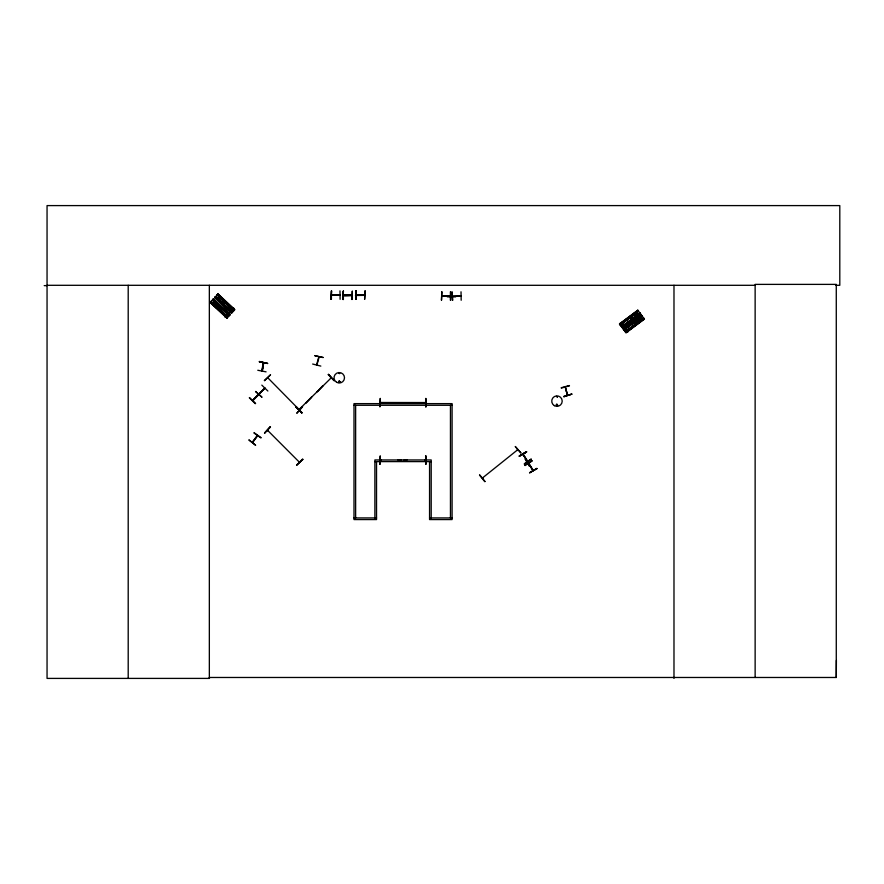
<?xml version="1.0" encoding="UTF-8"?>
<svg xmlns="http://www.w3.org/2000/svg" width="884" height="884" viewBox="0 0 884 884"><rect width="100%" height="100%" fill="white"/><g stroke="black" fill="none" stroke-linecap="round" stroke-linejoin="round"><path stroke-width="1.33" d="M835.667 285.3L839.8 285.3L839.8 205.596L47.051 205.596L47.051 678.404L209.464 678.404L209.353 677.476L836.275 677.476L836.397 660.381M483.338 477.703L482.487 477.957L517.726 449.735L516.996 450.243M261.797 371.004L262.36 370.076M261.786 370.882L263.288 362.716L263.642 363.711M299.245 409.745L267.742 377.733M267.73 429.989L268.139 430.873L267.476 430.21M316.582 364.937L318.781 356.893M339.721 373.512L338.87 373.159L339.633 373.601M339.821 381.866C338.804 379.8 338.572 383.313 339.71 381.976M340.008 381.921C338.793 378.761 337.986 384.463 340.086 381.722M557.771 405.281C555.119 402.032 556.732 407.491 557.362 405.723M252.36 442.365L252.901 441.602M257.785 370.263L266.084 371.855M262.084 371.059L263.62 362.749L262.382 370.971M262.139 370.948L263.675 362.816M314.87 355.755L323.135 357.523M319.179 356.904L316.903 365.048M320.837 366.098L312.649 364.031M323.146 357.49L314.892 355.644M252.515 400.353L258.448 394.341L252.824 400.496M263.023 390.341L264.968 388.231L258.78 394.01M299.809 409.237L299.035 409.535L331.246 377.811L330.417 378.032M527.405 461.426L522.93 454.266L527.24 461.326M526.963 460.708L527.66 461.271M557.384 396.971L556.743 396.33L557.185 397.093M556.478 404.784C556.931 407.038 558.069 403.712 556.622 404.717M257.553 435.69L252.426 442.199M256.747 436.166L257.244 435.469L252.415 442.298M257.454 435.834L252.647 442.541M441.878 295.908L442.729 296.195M425.547 402.894L424.651 402.894M331.533 294.947L332.384 295.234M339.014 295.333L339.986 294.947L331.533 295.234M364.628 294.947L356.197 294.902L357.191 295.333M528.51 463.437L532.942 470.608M227.519 315.478L228.392 315.986M232.658 311.422L232.028 310.77M254.183 432.74L261.056 437.646M338.915 381.369L338.915 382.076M483.228 477.802L482.487 477.957M344.252 295.123C340.241 296.825 365.07 294.582 343.434 295.455M450.221 296.184L441.967 296.195L450.155 296.239M381.159 402.872L380.507 402.894M381.159 460.255L380.418 459.934M424.718 459.934L425.447 459.901M425.447 460.255L424.806 460.277M339.986 295.234L331.71 294.902M214.746 297.532L218.072 293.963L234.713 309.676L231.398 313.223L214.746 297.532L231.464 313.146M211.983 303.842L214.889 300.759M216.657 298.88L219.552 295.808M213.121 304.903L216.016 301.831M217.784 299.952L220.68 296.869M214.812 306.494L217.707 303.422M219.475 301.543L222.37 298.472M216.304 307.908L219.199 304.836M220.967 302.958L223.873 299.886M217.994 309.499L220.889 306.428M222.657 304.549L225.564 301.477M225.243 316.328L228.149 313.256M229.917 311.378L232.812 308.306M225.243 317.29L229.1 313.19M229.906 312.339L233.774 308.24M225.365 317.411L229.232 313.312M230.039 312.461L233.895 308.361M226.724 318.174L230.061 314.605M264.305 380.474L270.548 374.772L264.57 380.739M255.631 403.424L249.531 397.568M261.819 385.126L267.863 391.026M258.846 393.944L264.714 387.988M259.078 394.109L264.99 388.264M261.896 397.071L255.553 391.468L261.808 397.159M264.526 433.027L270.504 427.06M267.985 430.773L267.83 430.099M296.129 406.673L301.82 412.95L296.096 406.717M299.101 409.48L299.842 409.182M302.869 459.415L296.593 465.094L302.836 459.393M296.681 465.183L302.549 459.094M565.296 387.093L567.406 395.093M517.836 450.011L517.372 450.508M484.808 481.703L479.515 475.117M520.842 452.829L515.239 446.497L520.809 452.851M619.518 324.03L637.839 310.328M619.629 324.174L637.972 310.505M619.794 324.395L638.115 310.693M619.85 324.483L638.16 310.759M619.949 324.605L638.336 310.98M638.469 311.157L620.115 324.837L638.491 311.201M620.347 325.135L637.53 312.151M620.546 325.378L621.319 326.406M622.601 325.864L639.828 312.947M640.005 313.179L621.706 326.914L640.049 313.245M621.905 327.191L640.16 313.4M622.005 327.323L640.325 313.61M622.06 327.4L640.381 313.687M622.192 327.577L640.491 313.842M622.38 327.831L640.657 314.052M623.353 329.157L641.673 315.455L623.408 329.224M623.563 329.445L641.839 315.665M623.684 329.599L641.994 315.875M623.739 329.666L642.06 315.964M623.872 329.854L642.215 316.174M642.325 316.328L625.087 329.224L642.381 316.395M624.27 330.351L625.043 331.389M625.242 331.655L642.48 318.737M625.297 331.721L642.535 318.815M625.43 331.898L643.729 318.163M625.563 332.086L643.884 318.384L625.629 332.163M625.739 332.307L644.049 318.583M625.894 332.528L644.215 318.815M625.916 332.561L644.27 318.881M526.599 451.901L519.217 456.034L526.632 451.945M519.24 456.067L526.4 451.58M519.405 456.332L526.566 451.846M523.251 454.962L523.229 454.111L527.615 461.205M525.074 465.559L532.179 460.973M524.853 465.194L532.013 460.708M536.787 468.332L529.626 472.818L536.975 468.631M536.953 468.597L529.56 472.719M556.6 404.408L557.174 404.331M561.241 387.722L569.395 385.523M561.34 388.065L569.484 385.822M563.638 396.43L571.782 394.198M343.611 295.112L351.788 295.112L351.114 295.455M449.569 295.82L450.332 295.853L441.878 296.195M381.092 460.31L380.507 460.266M299.378 462.199L267.532 430.276M461.017 291.797L461.183 300.251M461.039 295.875L452.619 296.273L461.05 296.262M351.909 299.477L352.318 291.024L352.02 299.477M450.354 300.228L450.42 291.775M452.619 300.306L452.1 291.853L452.564 300.306M426.011 398.474L426.022 406.916M381.159 402.518L380.385 402.496L425.569 402.552M425.447 402.518L424.806 402.938M426.011 455.857L426.022 464.299M379.888 464.31L380.242 455.857L379.932 464.31M44.2 285.631L47.051 285.62M47.051 285.3L755.135 285.3M339.986 290.869L340.097 299.311M331.622 294.947L339.81 294.902M364.628 295.333C341.6 295.875 369.987 294.427 363.777 295.234M351.887 295.422L343.611 295.499M447.348 296.869L455.658 296.869M353.998 405.281L452.089 405.281M403.48 460.398L406.96 459.934M374.882 461.603L431.204 461.603M353.998 517.925L376.529 517.925M429.558 517.925L452.089 517.925M424.806 460.321L425.569 459.934M528.831 463.315L533.218 470.321M259.332 361.899L267.642 363.434M299.157 409.082L299.61 409.546M253.984 433.027L260.879 437.9M621.982 325.423L621.01 325.5M625.706 330.406L625.121 330.837M218.005 294.041L234.658 309.731M217.851 294.206L234.503 309.897M217.696 294.372L234.348 310.063M234.271 310.14L217.508 294.56L234.094 310.328M217.309 294.77L233.94 310.494M217.254 294.836L233.906 310.527M217.132 294.969L233.719 310.726M233.498 310.969L232.614 311.908M231.431 311.223L216.735 297.378L231.365 311.301M215.563 296.659L232.183 312.383L215.497 296.726M215.309 296.936L230.989 311.687M215.199 297.046L231.829 312.737M214.967 297.289L231.652 312.958M213.342 298.991L229.995 314.682L213.409 298.914L210.072 302.483L226.801 318.096M213.21 299.135L229.829 314.848M212.967 299.389L229.674 315.013M212.845 299.51L229.608 315.091M212.779 299.588L229.486 315.223M212.591 299.786L229.299 315.422M213.442 300.847L229.111 315.61M213.387 300.903L229.044 315.687M228.823 315.919L227.939 316.859M211.088 301.4L226.768 316.174L211.022 301.477M210.889 301.621L227.519 317.345M210.525 301.997L227.111 317.765M328.196 374.606L334.174 380.584M296.052 406.762L302.063 412.695M295.831 406.983L301.842 412.916M249.31 397.789L255.321 403.723M479.758 474.929L485.084 481.482M636.115 311.897L638.646 315.279M639.839 316.87L642.37 320.262M634.878 312.826L637.408 316.207M638.602 317.809L641.132 321.19M633.01 314.218L635.541 317.599M636.734 319.19L639.265 322.572M631.364 315.444L633.894 318.826M635.088 320.428L637.618 323.809M629.496 316.837L632.027 320.218M633.22 321.82L635.751 325.202M621.529 322.804L624.06 326.196M625.253 327.787L627.784 331.168M620.579 322.638L623.949 327.146M624.303 327.621L627.684 332.13M620.435 322.737L623.817 327.257M624.17 327.721L627.541 332.229M621.739 324.859L622.104 325.423M625.463 329.842L625.839 330.395M529.549 464.962L532.135 469.072M565.826 388.883L567.108 393.568M567.451 395.27L565.307 387.269M450.729 291.775L450.785 300.217M425.657 398.474L425.712 406.927M425.657 455.857L425.712 464.299M343.29 291.079L343.401 299.532M836.275 677.476L836.275 284.383L755.135 284.383L755.135 677.476M673.984 285.3L673.984 678.404M450.453 405.281L450.453 517.925M431.204 517.925L431.204 459.956L374.882 459.956L374.882 517.925M429.558 461.603L429.558 519.571L452.089 519.571L452.089 403.634L353.998 403.634L353.998 519.571L376.529 519.571L376.529 461.603M401.48 459.934L397.955 459.934M356.053 290.869L356.053 299.311M355.744 290.869L355.744 299.311M355.633 405.281L355.633 517.925M331.412 290.869L331.412 299.311M209.342 285.3L209.342 678.404M128.202 285.3L128.202 678.404M630.767 317.699C632.336 321.124 633.231 314.859 630.767 317.699M634.491 322.682C636.06 326.108 636.955 319.831 634.491 322.682M217.685 306.958C218.945 310.505 220.392 304.339 217.685 306.958M222.348 301.997C223.608 305.555 225.066 299.389 222.348 301.997M259.41 361.49L267.631 363.49L259.399 361.534M249.034 440.011L255.653 445.282L249.023 440.033M311.555 397.071L305.798 403.082L311.621 397.137M322.914 385.711L317.168 391.711L322.914 385.711M270.206 426.773L264.603 433.116L270.206 426.773M328.45 374.352L334.13 380.628L328.45 374.352M302.527 406.751L296.925 413.093L302.527 406.751M258.68 394.562L252.879 400.518L258.747 394.629M637.773 310.24L619.463 323.964L622.391 327.842L640.712 314.14L637.773 310.24M641.519 315.234L623.176 328.925L626.126 332.826L644.436 319.102L641.508 315.223M531.14 459.161L524.201 463.989L531.118 459.105M525.306 459.216L529.593 466.343L525.306 459.216M571.76 394.098L563.727 396.772L571.749 394.076M343.401 291.079L343.025 299.532L343.39 291.079M441.856 291.831L441.481 300.284L441.834 291.831M380.308 398.474L379.888 406.927L380.242 398.474M331.533 290.869L331.069 299.311L331.533 290.869M356.175 290.869L355.711 299.311L356.175 290.869M365.092 290.869L364.628 299.311L365.092 290.869M227.365 317.5L210.712 301.809L227.287 317.577M226.978 317.909L210.326 302.217L226.956 317.942M554.356 405.657A5.238 5.238 0 0 0 562.213 401.115A5.238 5.238 0 0 0 554.356 396.584A5.238 5.238 0 0 0 554.356 405.657M336.649 382.308A5.238 5.238 0 0 0 344.506 377.777A5.238 5.238 0 0 0 336.649 373.236A5.238 5.238 0 0 0 336.649 382.308"/></g></svg>
